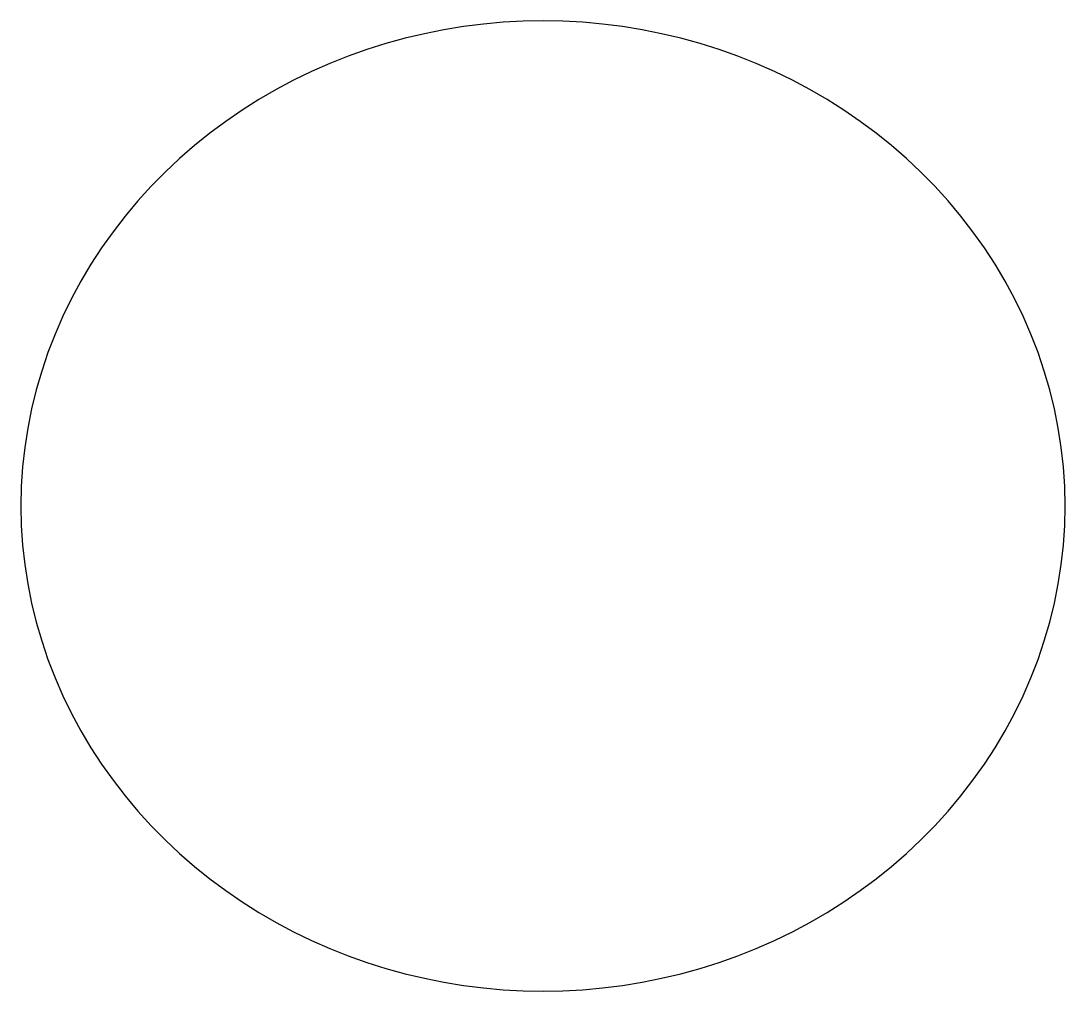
# Model space of a CAD drawing. Header units: millimetres. Extents: x -15.7 to 15.7, y -14.6 to 14.6.
import ezdxf

# ---------------------------------------------------------------- set-up
doc = ezdxf.new("R2010")
doc.units = ezdxf.units.MM

msp = doc.modelspace()

# ---------------------------------------------------------------- linework, layer by layer
msp.add_lwpolyline([(-15.706, 0), (-15.693101, -0.588435), (-15.654437, -1.175802), (-15.590105, -1.761039), (-15.500267, -2.343091), (-15.385147, -2.920917), (-15.245029, -3.493494), (-15.080257, -4.059818), (-14.891229, -4.618909), (-14.678394, -5.169818), (-14.442251, -5.711621), (-14.183342, -6.243432), (-13.902251, -6.764395), (-13.599598, -7.273692), (-13.276035, -7.770543), (-12.932243, -8.254203), (-12.568926, -8.723969), (-12.186811, -9.179172), (-11.786643, -9.619185), (-11.369177, -10.043413), (-10.935186, -10.451301), (-10.485445, -10.84233), (-10.020741, -11.216012), (-9.541863, -11.571894), (-9.049604, -11.909555), (-8.544759, -12.228604), (-8.028122, -12.528679), (-7.500489, -12.809447), (-6.962653, -13.070603), (-6.415409, -13.311865), (-5.859547, -13.532979), (-5.295857, -13.733716), (-4.725128, -13.913868), (-4.148147, -14.073251), (-3.565698, -14.211706), (-2.978565, -14.329092), (-2.387531, -14.425295), (-1.793377, -14.500217), (-1.196884, -14.553785), (-0.598832, -14.585948), (0, -14.596672), (0.598832, -14.585948), (1.196884, -14.553785), (1.793377, -14.500217), (2.387531, -14.425295), (2.978565, -14.329092), (3.565698, -14.211706), (4.148147, -14.073251), (4.725128, -13.913868), (5.295857, -13.733716), (5.859547, -13.532979), (6.415409, -13.311865), (6.962653, -13.070603), (7.500489, -12.809447), (8.028122, -12.528679), (8.544759, -12.228604), (9.049604, -11.909555), (9.541863, -11.571894), (10.020741, -11.216012), (10.485445, -10.84233), (10.935186, -10.451301), (11.369177, -10.043413), (11.786643, -9.619185), (12.186811, -9.179172), (12.568926, -8.723969), (12.932243, -8.254203), (13.276035, -7.770543), (13.599598, -7.273692), (13.902251, -6.764395), (14.183342, -6.243432), (14.442251, -5.711621), (14.678394, -5.169818), (14.891229, -4.618909), (15.080257, -4.059818), (15.245029, -3.493494), (15.385147, -2.920917), (15.500267, -2.343091), (15.590105, -1.761039), (15.654437, -1.175802), (15.693101, -0.588435), (15.706, 0), (15.693101, 0.588435), (15.654437, 1.175802), (15.590105, 1.761039), (15.500267, 2.343091), (15.385147, 2.920917), (15.245029, 3.493494), (15.080257, 4.059818), (14.891229, 4.618909), (14.678394, 5.169818), (14.442251, 5.711621), (14.183342, 6.243432), (13.902251, 6.764395), (13.599598, 7.273692), (13.276035, 7.770543), (12.932243, 8.254203), (12.568926, 8.723969), (12.186811, 9.179172), (11.786643, 9.619185), (11.369177, 10.043413), (10.935186, 10.451301), (10.485445, 10.84233), (10.020741, 11.216012), (9.541863, 11.571894), (9.049604, 11.909555), (8.544759, 12.228604), (8.028122, 12.528679), (7.500489, 12.809447), (6.962653, 13.070603), (6.415409, 13.311865), (5.859547, 13.532979), (5.295857, 13.733716), (4.725128, 13.913868), (4.148147, 14.073251), (3.565698, 14.211706), (2.978565, 14.329092), (2.387531, 14.425295), (1.793377, 14.500217), (1.196884, 14.553785), (0.598832, 14.585948), (0, 14.596672), (-0.598832, 14.585948), (-1.196884, 14.553785), (-1.793377, 14.500217), (-2.387531, 14.425295), (-2.978565, 14.329092), (-3.565698, 14.211706), (-4.148147, 14.073251), (-4.725128, 13.913868), (-5.295857, 13.733716), (-5.859547, 13.532979), (-6.415409, 13.311865), (-6.962653, 13.070603), (-7.500489, 12.809447), (-8.028122, 12.528679), (-8.544759, 12.228604), (-9.049604, 11.909555), (-9.541863, 11.571894), (-10.020741, 11.216012), (-10.485445, 10.84233), (-10.935186, 10.451301), (-11.369177, 10.043413), (-11.786643, 9.619185), (-12.186811, 9.179172), (-12.568926, 8.723969), (-12.932243, 8.254203), (-13.276035, 7.770543), (-13.599598, 7.273692), (-13.902251, 6.764395), (-14.183342, 6.243432), (-14.442251, 5.711621), (-14.678394, 5.169818), (-14.891229, 4.618909), (-15.080257, 4.059818), (-15.245029, 3.493494), (-15.385147, 2.920917), (-15.500267, 2.343091), (-15.590105, 1.761039), (-15.654437, 1.175802), (-15.693101, 0.588435)], close=True)

doc.saveas('drawing.dxf')
